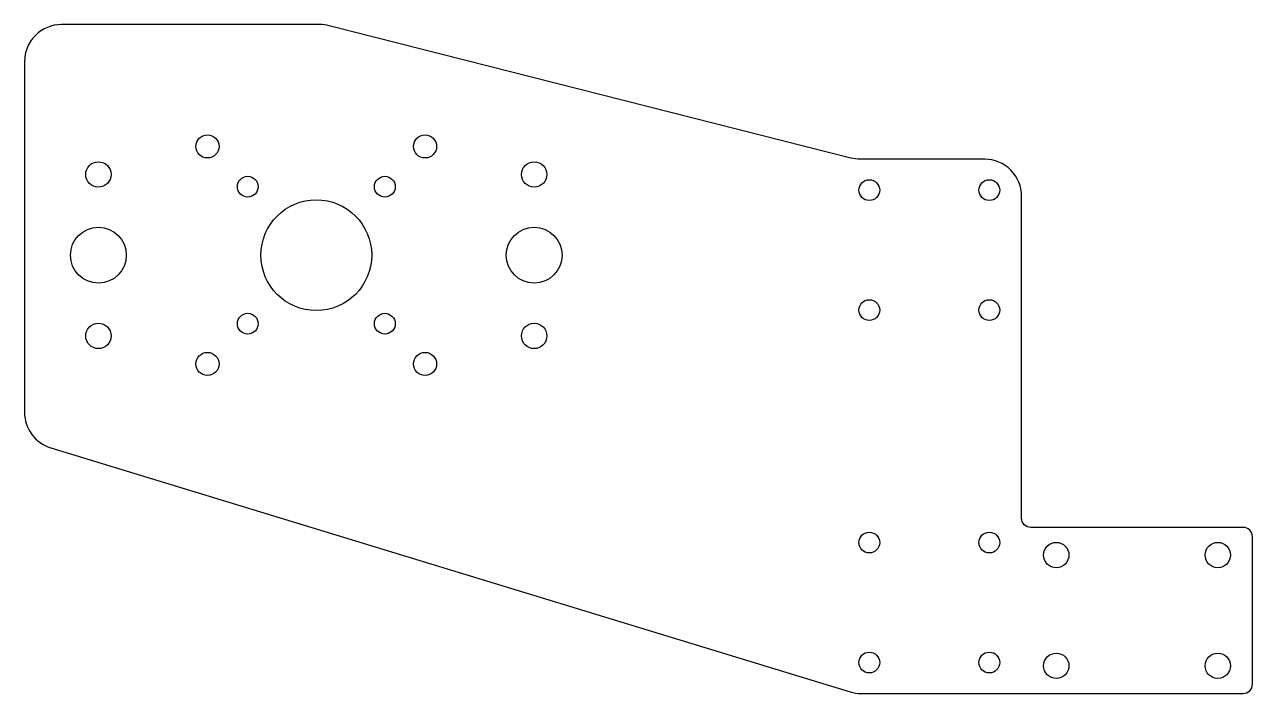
# Model space of a CAD drawing. Header units: millimetres. Extents: x -159 to 107, y -520 to -375.
import ezdxf

# ---------------------------------------------------------------- set-up
doc = ezdxf.new("R2010")
doc.units = ezdxf.units.MM

msp = doc.modelspace()

# ---------------------------------------------------------------- linework, layer by layer
msp.add_lwpolyline([(106.84, -486.23, 0.414214), (104.84, -484.23), (58.84, -484.23, -0.414214), (56.84, -482.23), (56.84, -412.43, 0.414214), (48.84, -404.43), (21.84, -404.43, -0.062245), (19.87, -404.19), (-93.19, -375.48, 0.062245), (-95.16, -375.23), (-151.16, -375.23, 0.414214), (-159.16, -383.23), (-159.16, -459.31, 0.329795), (-153.49, -466.96), (19.7, -519.88, 0.074273), (22.04, -520.23), (104.84, -520.23, 0.414214), (106.84, -518.23)], format="xyb", close=True)
for centre, radius in [((-119.53, -401.66), 2.5), ((-72.39, -401.66), 2.5), ((-143.16, -407.73), 2.75), ((-48.76, -407.73), 2.75), ((-110.81, -410.38), 2.25), ((-81.11, -410.38), 2.25), ((23.84, -411.13), 2.25), ((49.84, -411.13), 2.25), ((-95.96, -425.23), 12), ((-143.16, -425.23), 6.05), ((-48.76, -425.23), 6.05), ((23.84, -437.13), 2.25), ((49.84, -437.13), 2.25), ((-110.81, -440.08), 2.25), ((-81.11, -440.08), 2.25), ((-143.16, -442.73), 2.75), ((-48.76, -442.73), 2.75), ((-119.53, -448.8), 2.5), ((-72.39, -448.8), 2.5), ((23.84, -487.53), 2.25), ((49.84, -487.53), 2.25), ((64.34, -490.23), 2.75), ((99.34, -490.23), 2.75), ((23.84, -513.53), 2.25), ((49.84, -513.53), 2.25), ((64.34, -514.23), 2.75), ((99.34, -514.23), 2.75)]:
    msp.add_circle(centre, radius)

doc.saveas('drawing.dxf')
